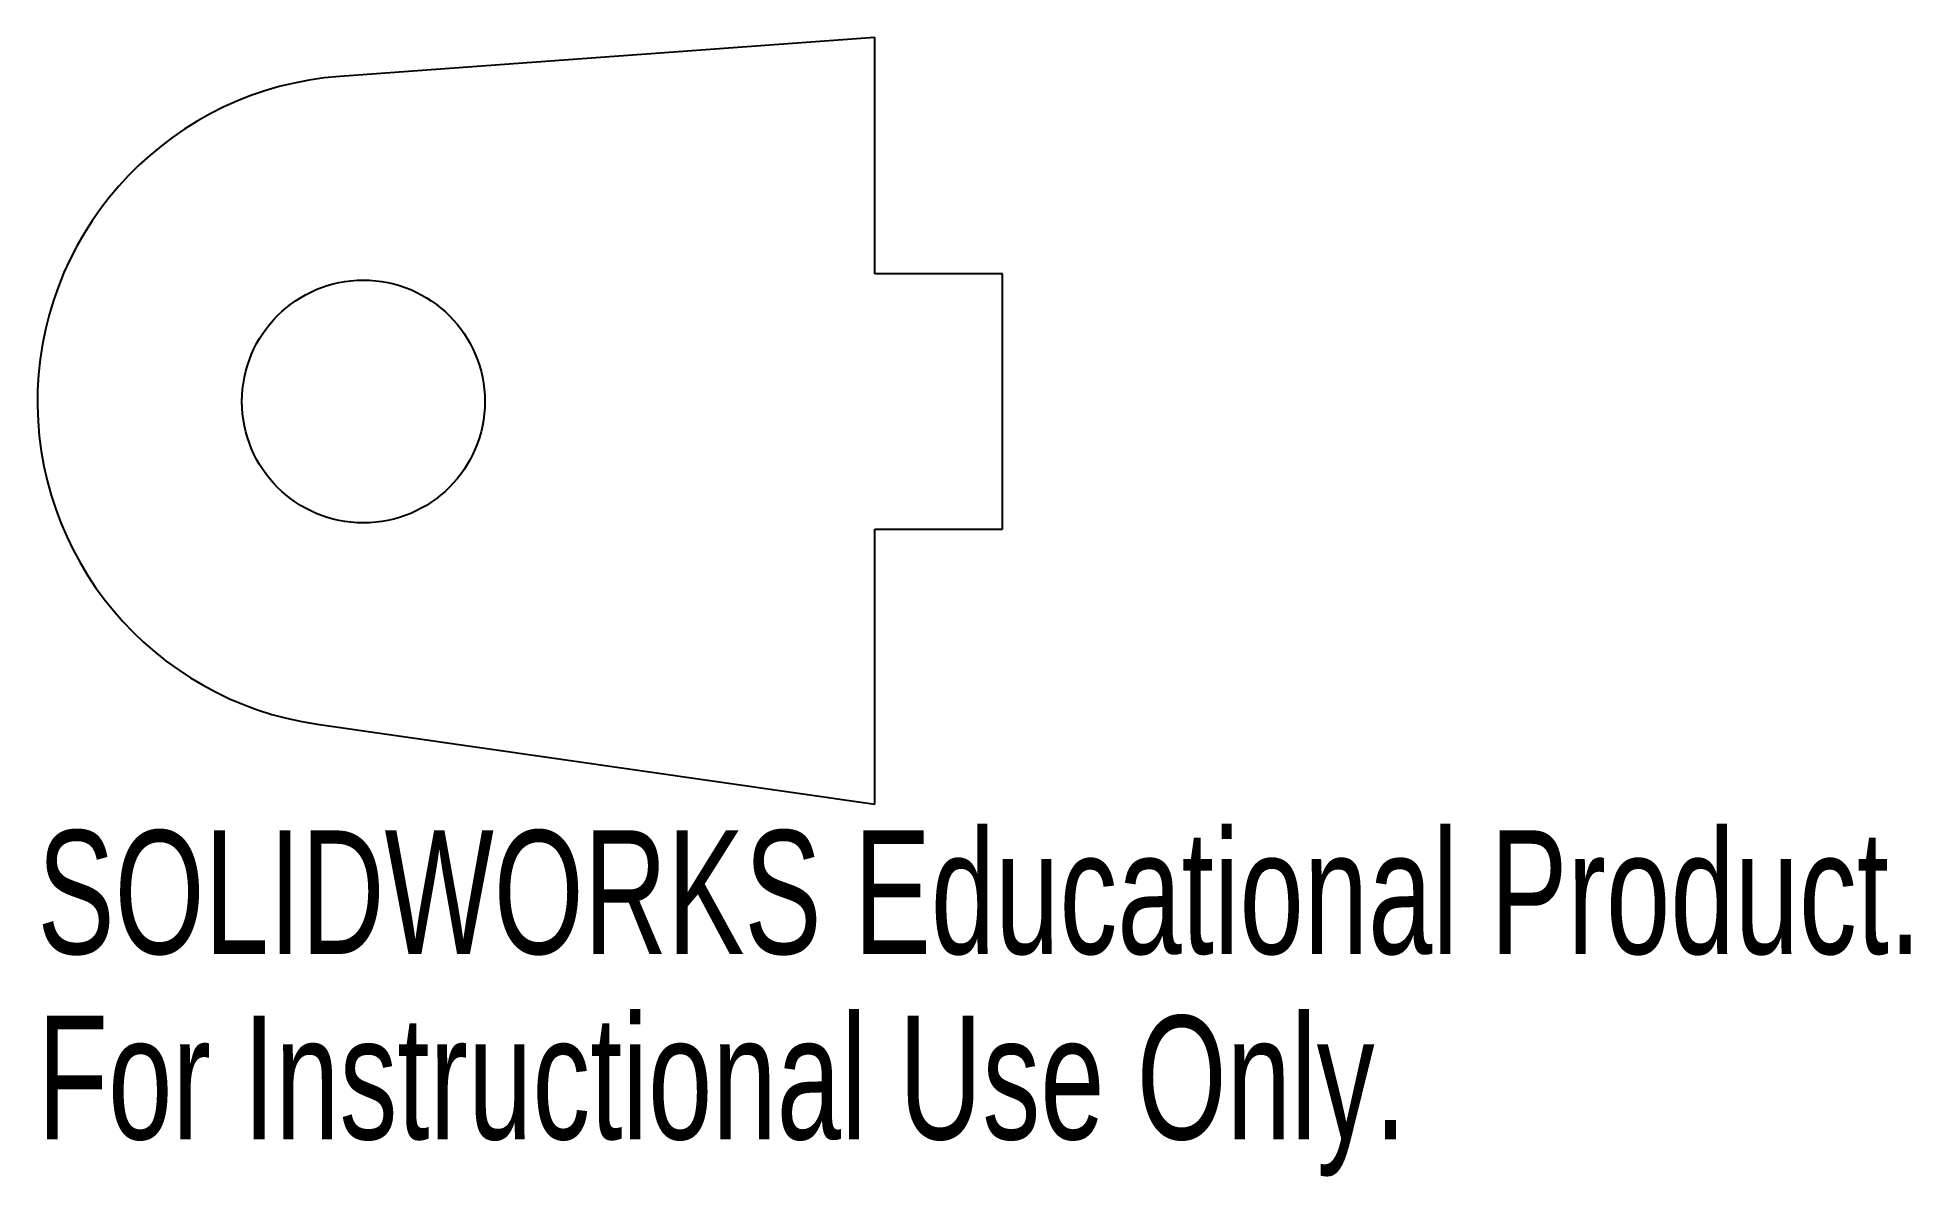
# Model space of a CAD drawing. Header units: millimetres. Extents: x -32.8 to 40.5, y -30.3 to 14.2.
import ezdxf

# ---------------------------------------------------------------- set-up
doc = ezdxf.new("R2010")
doc.units = ezdxf.units.MM
doc.styles.add('SLDTEXTSTYLE0', font='TXT', dxfattribs={"width": 0.7})

msp = doc.modelspace()

# ---------------------------------------------------------------- linework, layer by layer
at = {"color": 7, "linetype": 'Continuous', "lineweight": 25}
for p, q in [((0, 14.242), (-20.927, 12.716)), ((0, 5), (0, 14.242)), ((5, 5), (0, 5)), ((5, -5), (5, 5)), ((0, -15.758), (0, -5)), ((0, -5), (5, -5)), ((-21.815, -12.62), (0, -15.758))]:
    msp.add_line(p, q, dxfattribs=at)
msp.add_circle((-20, 0), 4.75, dxfattribs=at)
msp.add_arc((-20, 0), 12.75, 94.17071, 261.8155, dxfattribs=at)

# ---------------------------------------------------------------- texts
at = {"color": 7, "linetype": 'Continuous', "char_height": 4.83362, "attachment_point": 1, "style": 'SLDTEXTSTYLE0'}
for s, insert in [('SOLIDWORKS Educational Product.', (-32.75, -16.777)), ('For Instructional Use Only.', (-32.75, -24.028))]:
    msp.add_mtext(s, dxfattribs=dict(at, insert=insert))

doc.saveas('drawing.dxf')
